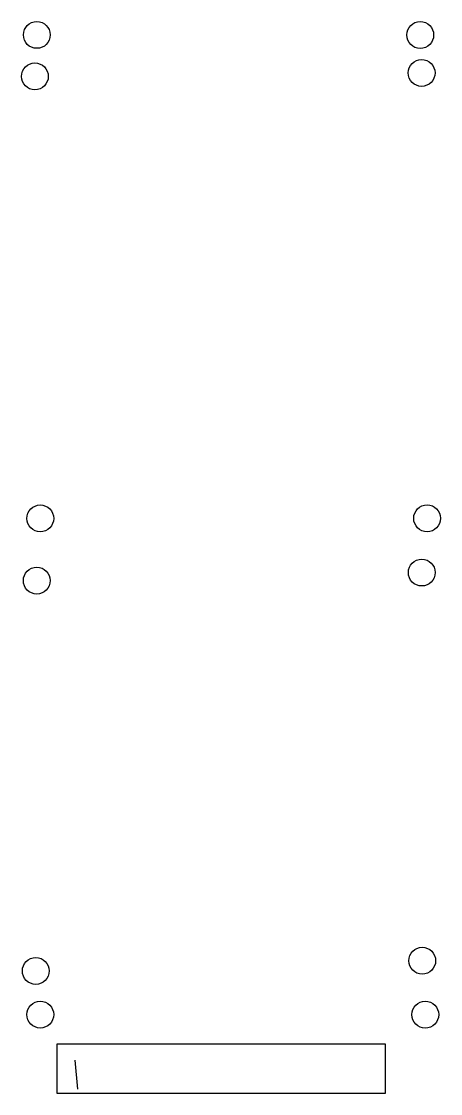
# Model space of a CAD drawing. Header units: inches. Extents: x -42.3 to -3.8, y 8.1 to 106.5.
import ezdxf

# ---------------------------------------------------------------- set-up
doc = ezdxf.new("R2010")
doc.units = ezdxf.units.IN
doc.header["$MEASUREMENT"] = 0

msp = doc.modelspace()

# ---------------------------------------------------------------- linework, layer by layer
msp.add_line((-37.423, 11.171, 7.064), (-37.156, 8.497, 7.064))
at = {"elevation": 7.064}
msp.add_lwpolyline([(-8.928, 8.093), (-39.029, 8.093), (-39.029, 12.642), (-8.928, 12.642)], close=True, dxfattribs=at)
for centre in [(-40.902, 105.238), (-5.7, 105.228), (-41.083, 101.428), (-5.575, 101.745), (-40.585, 60.87), (-5.063, 60.876), (-5.556, 55.902), (-40.906, 55.163), (-5.519, 20.279), (-40.996, 19.344), (-40.585, 15.34), (-5.235, 15.334)]:
    msp.add_circle(centre, 1.233)

doc.saveas('drawing.dxf')
